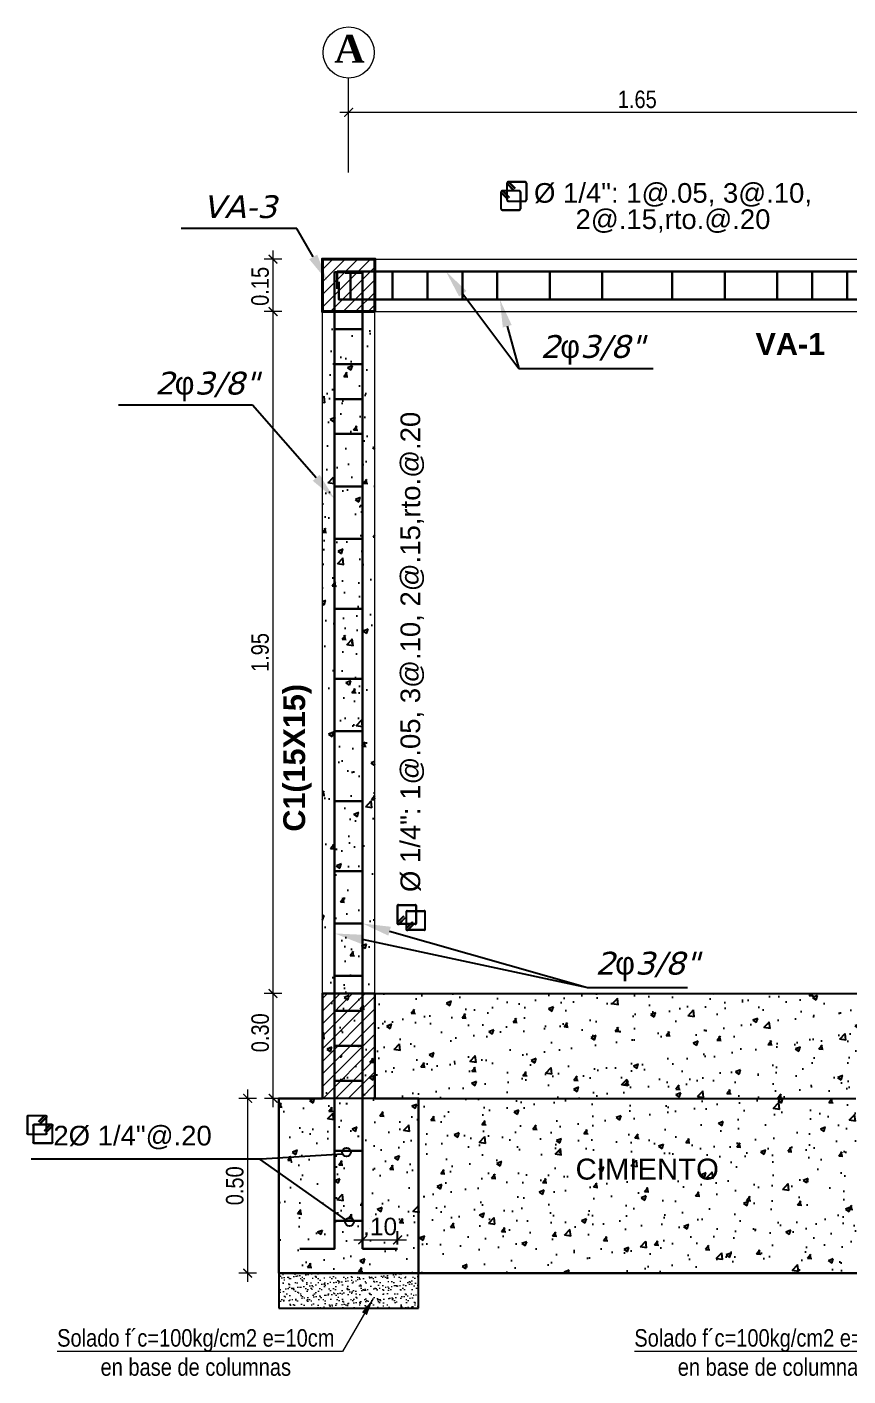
# Model space of a CAD drawing. Header units: metres. Extents: x 912 to 1393, y 476 to 584.
# Drawn here: x 1260.088 to 1262.434, y 494.8 to 498.658 of the extents above; entities that cross this region are included whole.
import ezdxf
from ezdxf import colors
from ezdxf.entities.mleader import LeaderData, LeaderLine
from ezdxf.math import Vec2, Vec3

# ---------------------------------------------------------------- set-up
doc = ezdxf.new("R2010")
doc.units = ezdxf.units.M
doc.linetypes.add('ACAD_ISO04W100', pattern=[30, 24, -3, 0, -3])
for name, color, linetype, lineweight in [('-Achurado', 251, 'Continuous', 5), ('A_Columnas', 7, 'Continuous', 40), ('Cotas', 7, 'Continuous', 20), ('Especificaciones', 7, 'Continuous', 20), ('FIC-2ES_ACERO_', 160, 'Continuous', 30), ('FIC-2ES_COLUMNA', 152, 'Continuous', 30), ('FIC-2ES_CONCRETO 210', 251, 'Continuous', 30), ('Flechas', 122, 'Continuous', 20), ('Muro Alto', 5, 'Continuous', 40), ('pisos', 8, 'Continuous', 13), ('PL-03', 7, 'Continuous', 30), ('TEXTO', 7, 'Continuous', 20)]:
    doc.layers.add(name, color=color, linetype=linetype, lineweight=lineweight)
doc.layers.add('A_50_CotasExter', color=253, linetype='Continuous')
doc.layers.add('FIC-2ES_COTAS', color=7, linetype='Continuous', lineweight=5, true_color=0x6b006b)
doc.styles.add('-Arial Narrow', font='ARIALN.TTF')
doc.styles.add('ARIAL', font='arial.ttf')
doc.styles.add('ILICH', font='timesbd.ttf')
doc.styles.add('R80_50', font='verdanai.ttf', dxfattribs={"height": 0.065})
doc.styles.add('ROMANS', font='ARIALN.TTF')
doc.styles.add('style1', font='arial.ttf')
doc.dimstyles.new('corte 25', dxfattribs={"dimtxt": 0.05, "dimasz": 0.025, "dimexe": 0.025, "dimexo": 0.0125, "dimgap": 0.0125, "dimtad": 1, "dimzin": 4, "dimdsep": 46, "dimtxsty": 'ARIAL', "dimblk": 'ARCHTICK', "dimcen": 0.025, "dimdle": 0.025, "dimclrd": 256, "dimclre": 256, "dimclrt": 7, "dimadec": 0, "dimazin": 0, "dimtfac": 1, "dimtix": 1, "dimtmove": 0, "dimatfit": 3, "dimfxl": 0.1, "dimlwd": -1, "dimarcsym": 0})
doc.dimstyles.new('Esc 1_20n', dxfattribs={"dimscale": 0.02, "dimtxt": 2, "dimasz": 1, "dimexe": 1, "dimexo": 1, "dimgap": 0.45, "dimtad": 1, "dimtoh": 1, "dimzin": 3, "dimdsep": 46, "dimtxsty": '-Arial Narrow', "dimblk": 'ARCHTICK', "dimcen": 1, "dimdle": 1, "dimclrd": 252, "dimclre": 252, "dimclrt": 252, "dimadec": 0, "dimazin": 0, "dimtfac": 1, "dimtix": 1, "dimtmove": 1, "dimatfit": 2, "dimldrblk": 'ARCHTICK', "dimfxl": 1, "dimfxlon": 1, "dimtolj": 2, "dimlwd": 5, "dimlwe": 5, "dimarcsym": 0})

# ---------------------------------------------------------------- blocks, each defined once
blk = doc.blocks.new('_ArchTick')
at = {"layer": 'pisos', "color": 0, "const_width": 0.15}
blk.add_lwpolyline([(-0.5, -0.5), (0.5, 0.5)], dxfattribs=at)
blk = doc.blocks.new('*D281')
at = {"layer": 'A_50_CotasExter', "color": 252, "lineweight": 5, "transparency": 16777216}
for p, q in [((1260.982, 498.414), (1262.682, 498.414)), ((1261.007, 498.389), (1261.007, 498.439)), ((1262.657, 498.389), (1262.657, 498.439))]:
    blk.add_line(p, q, dxfattribs=at)
at = {"layer": 'DEFPOINTS', "color": 0, "lineweight": 20, "transparency": 16777216}
for p in [(1262.657, 498.414), (1261.007, 498.2415), (1262.657, 498.2415)]:
    blk.add_point(p, dxfattribs=at)
at = {"layer": 'A_50_CotasExter', "color": 252, "lineweight": 5, "transparency": 16777216, "xscale": 0.025, "yscale": 0.025, "zscale": 0.025, "rotation": 180}
blk.add_blockref('_ArchTick', (1261.007, 498.414), dxfattribs=at)
at = {"layer": 'A_50_CotasExter', "color": 252, "lineweight": 5, "transparency": 16777216, "xscale": 0.025, "yscale": 0.025, "zscale": 0.025}
blk.add_blockref('_ArchTick', (1262.657, 498.414), dxfattribs=at)
at = {"layer": 'A_50_CotasExter', "color": 252, "transparency": 16777216, "insert": (1261.832, 498.4508), "char_height": 0.05, "attachment_point": 5, "style": '-Arial Narrow'}
blk.add_mtext('\\A2;1.65', dxfattribs=at)
blk = doc.blocks.new('*D91')
at = {"layer": 'Cotas', "lineweight": -2, "ltscale": 0.1, "transparency": 16777216}
for p, q in [((1261.047, 495.1766), (1261.047, 495.2144)), ((1261.147, 495.1766), (1261.147, 495.2144))]:
    blk.add_line(p, q, dxfattribs=at)
at = {"layer": 'Cotas', "ltscale": 0.1, "transparency": 16777216}
blk.add_line((1261.022, 495.1894), (1261.172, 495.1894), dxfattribs=at)
at = {"layer": 'DEFPOINTS', "color": 0, "lineweight": 20, "ltscale": 0.1, "transparency": 16777216}
for p in [(1261.147, 495.1894), (1261.047, 495.1641), (1261.147, 495.1641)]:
    blk.add_point(p, dxfattribs=at)
at = {"layer": 'Cotas', "ltscale": 0.1, "transparency": 16777216, "xscale": 0.025, "yscale": 0.025, "zscale": 0.025, "rotation": 180}
blk.add_blockref('_ArchTick', (1261.047, 495.1894), dxfattribs=at)
at = {"layer": 'Cotas', "ltscale": 0.1, "transparency": 16777216, "xscale": 0.025, "yscale": 0.025, "zscale": 0.025}
blk.add_blockref('_ArchTick', (1261.147, 495.1894), dxfattribs=at)
at = {"layer": 'Cotas', "color": 7, "lineweight": 13, "ltscale": 0.1, "transparency": 16777216, "insert": (1261.097, 495.2274), "char_height": 0.05, "attachment_point": 5, "style": 'ARIAL'}
blk.add_mtext('.10', dxfattribs=at)
blk = doc.blocks.new('ESTRIBOS')
at = {"layer": 'Especificaciones', "linetype": 'ACAD_ISO04W100'}
for p, q in [((1246.7519, 500.8379), (1246.7039, 500.8379)), ((1246.6824, 500.7601), (1246.6824, 500.808)), ((1246.6837, 500.8048), (1246.6994, 500.7891)), ((1246.6849, 500.7601), (1246.6849, 500.8037)), ((1246.6855, 500.8065), (1246.6994, 500.7926)), ((1246.6994, 500.8125), (1246.6869, 500.8125)), ((1246.6994, 500.8101), (1246.6869, 500.8101)), ((1246.6884, 500.8095), (1246.6994, 500.7984)), ((1246.6913, 500.8101), (1246.6994, 500.8019)), ((1246.6994, 500.7855), (1246.6994, 500.8334)), ((1246.7007, 500.8302), (1246.7181, 500.8128)), ((1246.7019, 500.7855), (1246.7019, 500.829)), ((1246.7349, 500.8125), (1246.7019, 500.8125)), ((1246.7349, 500.8101), (1246.7019, 500.8101)), ((1246.7019, 500.7994), (1246.7075, 500.7938)), ((1246.7025, 500.8319), (1246.7199, 500.8145)), ((1246.7519, 500.8354), (1246.7039, 500.8354)), ((1246.7054, 500.8348), (1246.7228, 500.8174)), ((1246.7083, 500.8354), (1246.7245, 500.8192)), ((1246.7199, 500.8145), (1246.7181, 500.8128)), ((1246.7369, 500.808), (1246.7369, 500.7601)), ((1246.7394, 500.8083), (1246.7394, 500.7601)), ((1246.7539, 500.8334), (1246.7539, 500.7855)), ((1246.7564, 500.8337), (1246.7564, 500.7855)), ((1246.7019, 500.796), (1246.7058, 500.7921)), ((1246.7019, 500.7901), (1246.7029, 500.7891)), ((1246.7029, 500.7891), (1246.7019, 500.7882)), ((1246.7039, 500.7834), (1246.7369, 500.7834)), ((1246.7039, 500.7809), (1246.7369, 500.7809)), ((1246.7075, 500.7938), (1246.7058, 500.7921)), ((1246.7394, 500.7834), (1246.7519, 500.7834)), ((1246.7394, 500.7809), (1246.7519, 500.7809)), ((1246.6869, 500.7581), (1246.7349, 500.7581)), ((1246.6869, 500.7556), (1246.7349, 500.7556))]:
    blk.add_line(p, q, dxfattribs=at)
for centre, radius, start, end in [((1246.7039, 500.8334), 0.00452, 90, 225), ((1246.7519, 500.8334), 0.00452, 0, 90), ((1246.6869, 500.808), 0.00452, 90, 225), ((1246.6869, 500.808), 0.00206, 45.0001, 225), ((1246.7039, 500.8334), 0.00206, 45.0001, 225), ((1246.7349, 500.808), 0.00452, 0, 90), ((1246.7349, 500.808), 0.00206, 0, 90), ((1246.7519, 500.8334), 0.00206, 0, 90), ((1246.6869, 500.7601), 0.00452, 180, 270), ((1246.6869, 500.7601), 0.00206, 180, 270), ((1246.7039, 500.7855), 0.00452, 180, 270), ((1246.7039, 500.7855), 0.00206, 180, 270), ((1246.7349, 500.7601), 0.00206, 270, 0), ((1246.7349, 500.7601), 0.00452, 270, 0), ((1246.7519, 500.7855), 0.00452, 270, 0), ((1246.7519, 500.7855), 0.00206, 270, 0)]:
    blk.add_arc(centre, radius, start, end, dxfattribs=at)
blk = doc.blocks.new('*D286')
at = {"layer": 'A_50_CotasExter', "color": 252, "lineweight": 5, "transparency": 16777216}
for p, q in [((1260.7434, 495.5941), (1260.6934, 495.5941)), ((1260.7184, 495.0691), (1260.7184, 495.6191)), ((1260.7434, 495.0941), (1260.6934, 495.0941))]:
    blk.add_line(p, q, dxfattribs=at)
at = {"layer": 'DEFPOINTS', "color": 0, "lineweight": 20, "transparency": 16777216}
for p in [(1260.7184, 495.5941), (1260.8082, 495.5941), (1260.8082, 495.0941)]:
    blk.add_point(p, dxfattribs=at)
at = {"layer": 'A_50_CotasExter', "color": 252, "lineweight": 5, "transparency": 16777216, "xscale": 0.025, "yscale": 0.025, "zscale": 0.025}
for p, rotation in [((1260.7184, 495.5941), 90), ((1260.7184, 495.0941), 270)]:
    blk.add_blockref('_ArchTick', p, dxfattribs=dict(at, rotation=rotation))
at = {"layer": 'A_50_CotasExter', "color": 252, "transparency": 16777216, "insert": (1260.6816, 495.3441), "char_height": 0.05, "attachment_point": 5, "rotation": 90, "style": '-Arial Narrow'}
blk.add_mtext('\\A2;0.50', dxfattribs=at)
blk = doc.blocks.new('*D287')
at = {"layer": 'A_50_CotasExter', "color": 252, "lineweight": 5, "transparency": 16777216}
for p, q in [((1260.7911, 495.5691), (1260.7911, 495.9191)), ((1260.8161, 495.8941), (1260.7661, 495.8941)), ((1260.8161, 495.5941), (1260.7661, 495.5941))]:
    blk.add_line(p, q, dxfattribs=at)
at = {"layer": 'DEFPOINTS', "color": 0, "lineweight": 20, "transparency": 16777216}
for p in [(1260.7911, 495.8941), (1260.932, 495.8941), (1260.9332, 495.5941)]:
    blk.add_point(p, dxfattribs=at)
at = {"layer": 'A_50_CotasExter', "color": 252, "lineweight": 5, "transparency": 16777216, "xscale": 0.025, "yscale": 0.025, "zscale": 0.025}
for p, rotation in [((1260.7911, 495.8941), 90), ((1260.7911, 495.5941), 270)]:
    blk.add_blockref('_ArchTick', p, dxfattribs=dict(at, rotation=rotation))
at = {"layer": 'A_50_CotasExter', "color": 252, "transparency": 16777216, "insert": (1260.7543, 495.7816), "char_height": 0.05, "attachment_point": 5, "rotation": 90, "style": '-Arial Narrow'}
blk.add_mtext('\\A2;0.30', dxfattribs=at)
blk = doc.blocks.new('*D90')
at = {"layer": 'A_50_CotasExter', "color": 252, "lineweight": 5, "transparency": 16777216}
for p, q in [((1260.7908, 495.8691), (1260.7908, 497.8691)), ((1260.8158, 497.8441), (1260.7658, 497.8441)), ((1260.8158, 495.8941), (1260.7658, 495.8941))]:
    blk.add_line(p, q, dxfattribs=at)
at = {"layer": 'DEFPOINTS', "color": 0, "lineweight": 20, "transparency": 16777216}
for p in [(1260.7908, 497.8441), (1260.932, 497.8441), (1260.932, 495.8941)]:
    blk.add_point(p, dxfattribs=at)
at = {"layer": 'A_50_CotasExter', "color": 252, "lineweight": 5, "transparency": 16777216, "xscale": 0.025, "yscale": 0.025, "zscale": 0.025}
for p, rotation in [((1260.7908, 497.8441), 90), ((1260.7908, 495.8941), 270)]:
    blk.add_blockref('_ArchTick', p, dxfattribs=dict(at, rotation=rotation))
at = {"layer": 'A_50_CotasExter', "color": 252, "transparency": 16777216, "insert": (1260.754, 496.8691), "char_height": 0.05, "attachment_point": 5, "rotation": 90, "style": '-Arial Narrow'}
blk.add_mtext('\\A2;1.95', dxfattribs=at)
blk = doc.blocks.new('*D92')
at = {"layer": 'A_50_CotasExter', "color": 252, "lineweight": 5, "transparency": 16777216}
for p, q in [((1260.8158, 497.9941), (1260.7658, 497.9941)), ((1260.7908, 497.8191), (1260.7908, 498.0191)), ((1260.8158, 497.8441), (1260.7658, 497.8441))]:
    blk.add_line(p, q, dxfattribs=at)
at = {"layer": 'DEFPOINTS', "color": 0, "lineweight": 20, "transparency": 16777216}
for p in [(1260.7908, 497.9941), (1260.932, 497.9941), (1260.932, 497.8441)]:
    blk.add_point(p, dxfattribs=at)
at = {"layer": 'A_50_CotasExter', "color": 252, "lineweight": 5, "transparency": 16777216, "xscale": 0.025, "yscale": 0.025, "zscale": 0.025}
for p, rotation in [((1260.7908, 497.9941), 90), ((1260.7908, 497.8441), 270)]:
    blk.add_blockref('_ArchTick', p, dxfattribs=dict(at, rotation=rotation))
at = {"layer": 'A_50_CotasExter', "color": 252, "transparency": 16777216, "insert": (1260.754, 497.9163), "char_height": 0.05, "attachment_point": 5, "rotation": 90, "style": '-Arial Narrow'}
blk.add_mtext('\\A2;0.15', dxfattribs=at)

msp = doc.modelspace()

# ---------------------------------------------------------------- hatches: boundary and pattern name
at = {"layer": '-Achurado', "lineweight": 5}
h = msp.add_hatch(dxfattribs=at)
h.set_pattern_fill('AR-SAND', color=256, scale=0.0005)
h.set_pattern_definition([(37.5, (61.397803, -1e-13), (-0.00080001565, 0.02447066187), [0, -0.019304, 0, -0.02159, 0, -0.0206375]), (7.5, (61.397803, -1e-13), (0.02247616416, 0.035841255), [0, -0.010414, 0, -0.017399, 0, -0.0066675]), (327.5, (61.382182, -1e-13), (0.0395496185, 7.185923e-05), [0, -0.00635, 0, -0.02286, 0, -0.029845]), (317.5, (61.382182, -1e-13), (0.0381778226, 0.0111464662), [0, -0.003175, 0, -0.014986, 0, -0.017145])])
h.paths.add_polyline_path([(1261.207, 495.0941), (1260.807, 495.0941), (1260.807, 494.9941), (1261.207, 494.9941)])
at = {"true_color": 0x636466}
h = msp.add_hatch(dxfattribs=at)
h.set_pattern_fill('AR-CONC', color=251, scale=0.0008)
h.paths.add_polyline_path([(1260.932, 497.7941), (1261.082, 497.7941), (1261.082, 495.5941), (1260.932, 495.5941)])
h = msp.add_hatch(dxfattribs=at)
h.set_pattern_fill('AR-CONC', color=251, scale=0.0008)
h.paths.add_polyline_path([(1260.932, 495.8941), (1260.932, 495.5941), (1260.8082, 495.5941), (1260.8082, 495.0941), (1261.332, 495.0941), (1261.332, 495.5941), (1261.082, 495.5941), (1261.082, 495.8941)])
h = msp.add_hatch(dxfattribs=at)
h.set_pattern_fill('AR-CONC', color=251, scale=0.0008)
h.paths.add_polyline_path([(1262.1047, 495.7638), (1262.3732, 495.7638), (1262.4026, 495.8069), (1262.3242, 495.7834)], flags=16)
h.paths.add_polyline_path([(1264.232, 495.8857), (1263.4332, 495.8857), (1261.904, 495.8941), (1261.082, 495.8941), (1261.082, 495.5941), (1261.207, 495.5941), (1263.107, 495.5941), (1264.232, 495.5941)])
h = msp.add_hatch(dxfattribs=at)
h.set_pattern_fill('AR-CONC', color=251, scale=0.0008)
h.paths.add_polyline_path([(1264.107, 495.5941), (1261.332, 495.5941), (1261.332, 495.0941), (1264.107, 495.0941)])
h.paths.add_polyline_path([(1262.2377, 495.3797), (1262.2905, 495.3554), (1262.2782, 495.4218), (1262.2561, 495.4529)], flags=16)
at = {"layer": 'Muro Alto', "lineweight": 20, "true_color": 0x636466}
h = msp.add_hatch(dxfattribs=at)
h.set_pattern_fill('LINE', color=251, scale=0.008, angle=45)
h.set_pattern_definition([(45, (3.69674, -3.528183), (-0.01796051224, 0.01796051224), [])])
h.paths.add_polyline_path([(1260.932, 497.8441), (1261.082, 497.8441), (1261.082, 497.9941), (1260.932, 497.9941)])
h = msp.add_hatch(dxfattribs=at)
h.set_pattern_fill('LINE', color=251, scale=0.008, angle=45)
h.set_pattern_definition([(45, (13.347135, -3.578183), (-0.01796051224, 0.01796051224), [])])
h.paths.add_polyline_path([(1260.932, 495.8941), (1261.082, 495.8941), (1261.082, 495.5941), (1260.932, 495.5941)])

# ---------------------------------------------------------------- linework, layer by layer
for p, q in [((1260.807, 495.0941), (1260.807, 494.9941)), ((1261.207, 494.9941), (1261.207, 495.0941)), ((1260.807, 494.9941), (1261.207, 494.9941))]:
    msp.add_line(p, q)
msp.add_lwpolyline([(1260.932, 495.8941), (1261.082, 495.8941), (1261.082, 495.5941), (1260.932, 495.5941)], close=True)
for points in [[(1261.082, 495.8941), (1262.582, 495.8941)], [(1261.207, 495.5941), (1262.457, 495.5941)], [(1260.7565, 495.4202), (1260.0998, 495.4202)], [(1260.999, 495.2468), (1260.7531, 495.42)], [(1260.9902, 495.4346), (1260.7565, 495.4202)]]:
    msp.add_lwpolyline(points)
for centre in [(1261.0009, 495.4403), (1261.0096, 495.2408)]:
    msp.add_circle(centre, 0.0121)
at = {"layer": 'FIC-2ES_ACERO_', "color": 5, "lineweight": 30}
for p, q in [((1260.9738, 497.9091), (1260.9738, 497.9591)), ((1260.9738, 497.9591), (1265.9946, 497.9591)), ((1261.047, 497.9554), (1260.997, 497.9554)), ((1261.047, 495.1641), (1261.047, 497.9554)), ((1260.9785, 497.8791), (1265.9917, 497.8791)), ((1261.147, 495.1641), (1261.047, 495.1641))]:
    msp.add_line(p, q, dxfattribs=at)
at = {"layer": 'FIC-2ES_ACERO_', "lineweight": 40}
msp.add_lwpolyline([(1261.082, 497.8441), (1260.932, 497.8441), (1260.932, 497.9941), (1261.082, 497.9941)], close=True, dxfattribs=at)
at = {"layer": 'FIC-2ES_ACERO_', "color": 5, "lineweight": 30}
for points in [[(1261.017, 497.9568), (1260.967, 497.9568), (1260.967, 495.1641), (1260.867, 495.1641)], [(1261.0126, 497.8791), (1261.0126, 497.9591)], [(1261.132, 497.8791), (1261.132, 497.9591)], [(1261.232, 497.8791), (1261.232, 497.9591)], [(1261.332, 497.8791), (1261.332, 497.9591)], [(1261.432, 497.8791), (1261.432, 497.9591)], [(1261.582, 497.8791), (1261.582, 497.9591)], [(1261.732, 497.8791), (1261.732, 497.9591)], [(1261.932, 497.8791), (1261.932, 497.9591)], [(1262.082, 497.8791), (1262.082, 497.9591)], [(1262.232, 497.8791), (1262.232, 497.9591)], [(1262.332, 497.8791), (1262.332, 497.9591)], [(1262.432, 497.8791), (1262.432, 497.9591)], [(1260.9785, 497.9291), (1260.9785, 497.8791), (1265.9917, 497.8791), (1265.9917, 497.9291)], [(1261.047, 497.7941), (1260.967, 497.7941)], [(1261.047, 497.6941), (1260.967, 497.6941)], [(1261.047, 497.5941), (1260.967, 497.5941)], [(1261.047, 497.4941), (1260.967, 497.4941)], [(1261.047, 497.3441), (1260.967, 497.3441)], [(1261.047, 497.1941), (1260.967, 497.1941)], [(1261.047, 496.9941), (1260.967, 496.9941)], [(1261.047, 496.7941), (1260.967, 496.7941)], [(1260.967, 496.6441), (1261.047, 496.6441)], [(1260.967, 496.4441), (1261.047, 496.4441)], [(1260.967, 496.2441), (1261.047, 496.2441)], [(1260.967, 496.0941), (1261.047, 496.0941)], [(1260.967, 495.9441), (1261.047, 495.9441)], [(1260.967, 495.8441), (1261.047, 495.8441)], [(1260.967, 495.7441), (1261.047, 495.7441)], [(1260.967, 495.6441), (1261.047, 495.6441)], [(1260.967, 495.4441), (1261.047, 495.4441)], [(1260.967, 495.2441), (1261.047, 495.2441)]]:
    msp.add_lwpolyline(points, dxfattribs=at)
at = {"layer": 'FIC-2ES_ACERO_', "lineweight": 40}
msp.add_lwpolyline([(1260.932, 495.4441), (1260.9318, 495.4441)], dxfattribs=at)
at = {"layer": 'FIC-2ES_COLUMNA', "ltscale": 0.025}
for points in [[(1260.807, 495.0941), (1261.207, 495.0941), (1261.207, 495.5941), (1261.082, 495.5941), (1261.082, 495.8941), (1260.932, 495.8941), (1260.932, 495.5941), (1260.807, 495.5941), (1260.807, 495.0941)], [(1261.207, 495.0941), (1266.1584, 495.0941)]]:
    msp.add_lwpolyline(points, dxfattribs=at)
at = {"layer": 'FIC-2ES_CONCRETO 210', "lineweight": 15}
for p, q in [((1260.932, 497.9941), (1266.0332, 497.9941)), ((1260.932, 495.6941), (1260.932, 497.9441)), ((1260.932, 496.8032), (1260.932, 497.9441)), ((1260.967, 497.9568), (1261.017, 497.9568)), ((1260.9785, 497.9291), (1260.9785, 497.8791)), ((1261.082, 495.6941), (1261.082, 497.8441)), ((1261.082, 497.8441), (1266.0332, 497.8441))]:
    msp.add_line(p, q, dxfattribs=at)
at = {"layer": 'FIC-2ES_COTAS'}
msp.add_line((1261.007, 498.2415), (1261.007, 498.5119), dxfattribs=at)
msp.add_circle((1261.007, 498.585), 0.0731, dxfattribs=at)

# ---------------------------------------------------------------- block references
at = {"layer": 'Muro Alto', "color": 4, "lineweight": 20}
msp.add_blockref('ESTRIBOS', (14.7595, -2.6221), dxfattribs=at)
at = {"layer": 'Muro Alto', "color": 4, "lineweight": 20, "rotation": 90}
msp.add_blockref('ESTRIBOS', (1761.9827, -750.6081), dxfattribs=at)
at = {"layer": 'Muro Alto', "color": 4, "lineweight": 20, "xscale": -1}
msp.add_blockref('ESTRIBOS', (2506.8439, -5.2914), dxfattribs=at)

# ---------------------------------------------------------------- texts
at = {"layer": 'A_Columnas', "lineweight": 9, "attachment_point": 5, "style": 'style1'}
for s, insert, char_height, width in [('\\pxsm0.8;Ø 1/4": 1@.05, 3@.10, 2@.15,rto.@.20', (1261.9342, 498.1403), 0.05625, 0.881569), ('{\\fArial|b1|i0|c0|p34;VA-1 }', (1262.2695, 497.7515), 0.0625, 0.8), ('2Ø 1/4"@.20', (1260.3893, 495.4819), 0.05625, 0.72)]:
    msp.add_mtext(s, dxfattribs=dict(at, insert=insert, char_height=char_height, width=width))
at = {"layer": 'A_Columnas', "lineweight": 9, "attachment_point": 5, "rotation": 90, "style": 'style1'}
for s, insert, char_height, width in [('\\pxsm0.8;Ø 1/4": 1@.05, 3@.10, 2@.15,rto.@.20', (1261.189, 496.8709), 0.05625, 2.104752), ('{\\fArial|b1|i0|c0|p34;C1(15X15)}', (1260.8608, 496.568), 0.0625, 0.8)]:
    msp.add_mtext(s, dxfattribs=dict(at, insert=insert, char_height=char_height, width=width))
at = {"layer": 'Especificaciones', "linetype": 'ACAD_ISO04W100', "char_height": 0.065, "width": 0.387333, "attachment_point": 1, "style": 'R80_50'}
for s, insert in [('VA-3', (1260.5907, 498.1766)), ('2{\\fSymbol|b0|i0|c2|p18;f}3/8"', (1261.5553, 497.7768)), ('2{\\fSymbol|b0|i0|c2|p18;f}3/8"', (1260.4532, 497.672)), ('2{\\fSymbol|b0|i0|c2|p18;f}3/8"', (1261.7122, 496.0132))]:
    msp.add_mtext(s, dxfattribs=dict(at, insert=insert))
at = {"layer": 'FIC-2ES_COTAS', "style": 'ILICH'}
msp.add_text('A', height=0.08, dxfattribs=at).set_placement((1260.9659, 498.5556, 478.457))
at = {"layer": 'PL-03', "char_height": 0.05, "width": 0.815284, "attachment_point": 2, "style": 'ROMANS'}
for insert in [(1260.5701, 494.9341), (1262.2201, 494.9341)]:
    msp.add_mtext('Solado f´c=100kg/cm2 e=10cm en base de columnas', dxfattribs=dict(at, insert=insert))
at = {"layer": 'TEXTO', "insert": (1262.5243, 495.4218), "char_height": 0.06, "width": 1.32753, "attachment_point": 3}
msp.add_mtext('\\pxqc;{\\fArial|b0|i0|c0|p34;CIMIENTO}', dxfattribs=at)

# ---------------------------------------------------------------- dimensions: what is measured, and where the dimension line sits
at = {"layer": 'A_50_CotasExter'}
for p1, p2, distance, picture, middle in [((1261.007, 498.2415), (1262.657, 498.2415), 0.1726, '*D281', (1261.832, 498.4508)), ((1260.8082, 495.0941), (1260.8082, 495.5941), 0.0898, '*D286', (1260.6816, 495.3441))]:
    dim = msp.add_aligned_dim(p1=p1, p2=p2, distance=distance, dimstyle='Esc 1_20n', override={"dimscale": 0.025}, dxfattribs=at)
    dim.commit()
    dim.dimension.update_dxf_attribs({"geometry": picture, "text_midpoint": middle})
for base, p1, p2, picture, middle in [((1260.7908, 497.9941), (1260.932, 497.8441), (1260.932, 497.9941), '*D92', (1260.7908, 497.9163)), ((1260.7911, 495.8941), (1260.9332, 495.5941), (1260.932, 495.8941), '*D287', (1260.7911, 495.7816))]:
    dim = msp.add_linear_dim(base=base, p1=p1, p2=p2, angle=270, dimstyle='Esc 1_20n', override={"dimscale": 0.025}, dxfattribs=at)
    dim.commit()
    dim.dimension.update_dxf_attribs({"geometry": picture, "text_midpoint": middle, "dimtype": 160})
dim = msp.add_linear_dim(base=(1260.7908, 497.8441), p1=(1260.932, 495.8941), p2=(1260.932, 497.8441), angle=270, dimstyle='Esc 1_20n', override={"dimscale": 0.025}, dxfattribs=at)
dim.commit()
dim.dimension.update_dxf_attribs({"geometry": '*D90', "text_midpoint": (1260.754, 496.8691)})
at = {"layer": 'Cotas', "lineweight": 13, "ltscale": 0.1}
dim = msp.add_linear_dim(base=(1261.147, 495.1894), p1=(1261.047, 495.1641), p2=(1261.147, 495.1641), angle=0, dimstyle='corte 25', dxfattribs=at)
dim.commit()
dim.dimension.update_dxf_attribs({"geometry": '*D91', "text_midpoint": (1261.097, 495.1894), "dimtype": 161})

# ---------------------------------------------------------------- leaders
for points in [[(1261.0772, 495.0216), (1260.9892, 494.8704), (1260.1738, 494.8704)], [(1262.7272, 495.0216), (1262.6392, 494.8704), (1261.8238, 494.8704)]]:
    msp.add_leader(points, dimstyle='corte 25', override={"dimasz": 0.05, "dimgap": 0.0125, "dimtad": 0}, dxfattribs=at)
at = {"layer": 'Flechas', "color": 7}
ml = msp.add_multileader_mtext('Standard', dxfattribs=at)
ml.set_content('', color=7)
ml.set_leader_properties()
ml.build(insert=Vec2(0, 0))
ml.multileader.update_dxf_attribs({"dogleg_length": 0.6, "arrow_head_size": 0.08})
ctx = ml.context
ctx.base_point, ctx.char_height, ctx.arrow_head_size, ctx.landing_gap_size, ctx.plane_origin = Vec3(1260.528, 498.0813), 0, 0.08, 0, Vec3(1260.6215, 498.3052)
ctx.text_align_type = 2
notes = []
notes.append((ctx, [(0, (1, 1, 0), (1260.8585, 498.0813), (-1, 0), 0.3305, [(0, [(1260.9462, 497.9313)], 0, [])])]))
ctx.mtext.insert, ctx.mtext.rotation, ctx.mtext.alignment, ctx.mtext.flow_direction, ctx.mtext.extrusion = Vec3(1260.528, 498.0813), 3.141593, 3, 5, Vec3(0, 0, -1)
ml = msp.add_multileader_mtext('Standard', dxfattribs=at)
ml.set_content('', color=7)
ml.set_leader_properties()
ml.build(insert=Vec2(0, 0))
ml.multileader.update_dxf_attribs({"dogleg_length": 0.6, "arrow_head_size": 0.08})
ctx = ml.context
ctx.base_point, ctx.char_height, ctx.arrow_head_size, ctx.landing_gap_size, ctx.plane_origin = Vec3(1261.8771, 497.6815), 0, 0.08, 0, Vec3(1261.5961, 497.9055)
notes.append((ctx, [(0, (1, 1, 0), (1261.4938, 497.6815), (1, 0), 0.3833, [(0, [(1261.2851, 497.9591)], 0, [])])]))
ctx.mtext.insert, ctx.mtext.rotation, ctx.mtext.flow_direction, ctx.mtext.extrusion = Vec3(1261.8771, 497.6815), 3.141593, 5, Vec3(0, 0, -1)
ml = msp.add_multileader_mtext('Standard', dxfattribs=at)
ml.set_content('', color=7)
ml.set_leader_properties()
ml.build(insert=Vec2(0, 0))
ml.multileader.update_dxf_attribs({"dogleg_length": 0.6, "arrow_head_size": 0.08})
ctx = ml.context
ctx.base_point, ctx.char_height, ctx.arrow_head_size, ctx.landing_gap_size, ctx.plane_origin = Vec3(1261.8771, 497.6815), 0, 0.08, 0, Vec3(1261.7158, 497.9055)
notes.append((ctx, [(0, (1, 1, 0), (1261.4938, 497.6815), (1, 0), 0.3833, [(0, [(1261.439, 497.8791)], 0, [])])]))
ctx.mtext.insert, ctx.mtext.rotation, ctx.mtext.flow_direction, ctx.mtext.extrusion = Vec3(1261.8771, 497.6815), 3.141593, 5, Vec3(0, 0, -1)
ml = msp.add_multileader_mtext('Standard', dxfattribs=at)
ml.set_content('', color=7)
ml.set_leader_properties()
ml.build(insert=Vec2(0, 0))
ml.multileader.update_dxf_attribs({"dogleg_length": 0.6, "arrow_head_size": 0.08})
ctx = ml.context
ctx.base_point, ctx.char_height, ctx.arrow_head_size, ctx.landing_gap_size, ctx.plane_origin = Vec3(1260.3491, 497.5767), 0, 0.08, 0, Vec3(1260.5105, 497.8006)
ctx.text_align_type = 2
notes.append((ctx, [(0, (1, 1, 0), (1260.7324, 497.5767), (-1, 0), 0.3833, [(0, [(1260.967, 497.3086)], 0, [])])]))
ctx.mtext.insert, ctx.mtext.rotation, ctx.mtext.alignment, ctx.mtext.flow_direction, ctx.mtext.extrusion = Vec3(1260.3491, 497.5767), 3.141593, 3, 5, Vec3(0, 0, -1)
ml = msp.add_multileader_mtext('Standard', dxfattribs=at)
ml.set_content('', color=7)
ml.set_leader_properties()
ml.build(insert=Vec2(0, 0))
ml.multileader.update_dxf_attribs({"dogleg_length": 0.6, "arrow_head_size": 0.08})
ctx = ml.context
ctx.base_point, ctx.char_height, ctx.arrow_head_size, ctx.landing_gap_size, ctx.plane_origin = Vec3(1261.9757, 495.9112), 0, 0.08, 0, Vec3(1261.4389, 496.1315)
notes.append((ctx, [(0, (1, 1, 0), (1261.6897, 495.9112), (1, 0), 0.286, [(0, [(1261.047, 496.0941)], 0, [])])]))
ctx.mtext.insert, ctx.mtext.rotation, ctx.mtext.flow_direction, ctx.mtext.extrusion = Vec3(1261.9757, 495.9112), 3.141593, 5, Vec3(0, 0, -1)
ml = msp.add_multileader_mtext('Standard', dxfattribs=at)
ml.set_content('', color=7)
ml.set_leader_properties()
ml.build(insert=Vec2(0, 0))
ml.multileader.update_dxf_attribs({"dogleg_length": 0.6, "arrow_head_size": 0.08})
ctx = ml.context
ctx.base_point, ctx.char_height, ctx.arrow_head_size, ctx.landing_gap_size, ctx.plane_origin = Vec3(1261.9757, 495.9112), 0, 0.08, 0, Vec3(1261.4216, 496.1315)
notes.append((ctx, [(0, (1, 1, 0), (1261.6897, 495.9112), (1, 0), 0.286, [(0, [(1260.967, 496.0657)], 0, [])])]))
ctx.mtext.insert, ctx.mtext.rotation, ctx.mtext.flow_direction, ctx.mtext.extrusion = Vec3(1261.9757, 495.9112), 3.141593, 5, Vec3(0, 0, -1)
for ctx, leaders in notes:
    for number, flags, end, landing, length, lines in leaders:
        leader = LeaderData()
        leader.index, (leader.has_last_leader_line, leader.has_dogleg_vector, leader.attachment_direction) = number, flags
        leader.last_leader_point, leader.dogleg_vector, leader.dogleg_length = Vec3(end), Vec3(landing), length
        for number, points, colour, breaks in lines:
            line = LeaderLine()
            line.index, line.vertices, line.color, line.breaks = number, Vec3.list(points), colors.encode_raw_color(colour), breaks
            leader.lines.append(line)
        ctx.leaders.append(leader)

doc.saveas('drawing.dxf')
